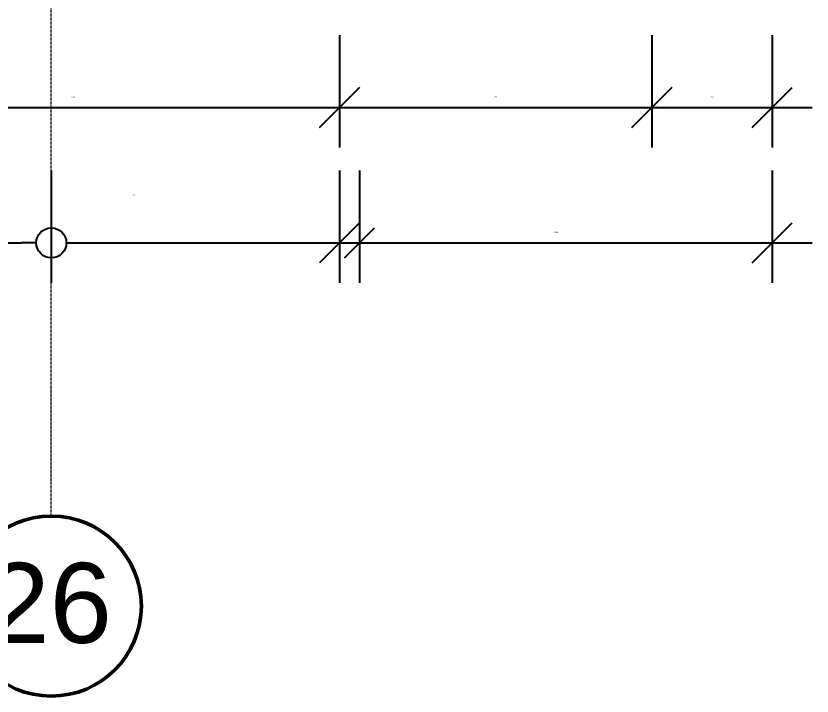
# Model space of a CAD drawing. Header units: millimetres. Extents: x 652554 to 1678317, y -308114 to 170803.
# Drawn here: x 754811 to 756799, y -101792 to -100092 of the extents above; entities that cross this region are included whole.
import ezdxf

# ---------------------------------------------------------------- set-up
doc = ezdxf.new("R2010")
doc.units = ezdxf.units.MM
doc.linetypes.add('DPA_Grid _ Level 100', pattern=[10, 5.5, -1.6, 1.3, -1.6])
for name, color, linetype, lineweight in [('A-ANNO-DIMS', 7, 'Continuous', 9), ('S-GRID', 7, 'Continuous', 9), ('S-GRID-IDEN', 7, 'Continuous', 50)]:
    doc.layers.add(name, color=color, linetype=linetype, lineweight=lineweight)
doc.styles.add('Arial', font='arial.ttf')
doc.styles.add('Arial_2', font='arial.ttf', dxfattribs={"height": 3})
doc.dimstyles.new('DPA-DIM-3_0_C-C', dxfattribs={"dimscale": 304.8, "dimtxt": 153.03891, "dimasz": 0.246063, "dimexe": 0.328084, "dimexo": 0.0625, "dimgap": 0.082021, "dimtad": 1, "dimdec": 0, "dimzin": 0, "dimdsep": 46, "dimtxsty": 'Arial_2', "dimblk1": 'DOTBLANK', "dimblk2": 'DOTBLANK', "dimsah": 1, "dimcen": 0.09, "dimdle": 0.328084, "dimclrd": 7, "dimclre": 7, "dimclrt": 7, "dimadec": 8, "dimazin": 0, "dimtfac": 1, "dimtdec": 4, "dimtix": 1, "dimtmove": 0, "dimatfit": 3, "dimfxl": 0.656168, "dimfxlon": 1, "dimtvp": 1, "dimtolj": 1, "dimtzin": 0, "dimarcsym": 2})
doc.dimstyles.new('DPA-DIM-3_0_C-T', dxfattribs={"dimscale": 304.8, "dimtxt": 153.03891, "dimasz": 0.246063, "dimexe": 0.328084, "dimexo": 0.0625, "dimgap": 0.082021, "dimtad": 0, "dimjust": 2, "dimdec": 0, "dimzin": 0, "dimdsep": 46, "dimtxsty": 'Arial_2', "dimblk1": 'DOTBLANK', "dimblk2": 'OBLIQUE', "dimsah": 1, "dimcen": 0.09, "dimdle": 0.328084, "dimclrd": 7, "dimclre": 7, "dimclrt": 7, "dimadec": 8, "dimazin": 0, "dimtfac": 1, "dimtdec": 4, "dimtix": 1, "dimtmove": 2, "dimatfit": 3, "dimfxl": 0.656168, "dimfxlon": 1, "dimtvp": 1, "dimtolj": 1, "dimtzin": 0, "dimarcsym": 2})
doc.dimstyles.new('DPA-DIM-3_0_T-T', dxfattribs={"dimscale": 304.8, "dimtxt": 153.03891, "dimasz": 0.328084, "dimexe": 0.328084, "dimexo": 0.0625, "dimgap": 0.082021, "dimtad": 1, "dimdec": 0, "dimzin": 0, "dimdsep": 46, "dimtxsty": 'Arial_2', "dimblk1": 'OBLIQUE', "dimblk2": 'OBLIQUE', "dimsah": 1, "dimcen": 0.09, "dimdle": 0.328084, "dimclrd": 7, "dimclre": 7, "dimclrt": 7, "dimadec": 8, "dimazin": 0, "dimtfac": 1, "dimtdec": 4, "dimtix": 1, "dimtmove": 0, "dimatfit": 3, "dimfxl": 0.656168, "dimfxlon": 1, "dimtvp": 1, "dimtolj": 1, "dimtzin": 0, "dimarcsym": 2})

# ---------------------------------------------------------------- blocks, each defined once
blk = doc.blocks.new('Grid - 100 Scale-2291345-2241-01 ENTRANCE 2 ENLARGED ELEVATION 1')
at = {"layer": 'S-GRID-IDEN', "color": 7}
blk.add_circle((-632917.4, 99364.4), 225, dxfattribs=at)
blk = doc.blocks.new('_DotBlank')
at = {"color": 7, "linetype": 'ByBlock', "lineweight": -2}
blk.add_line((-0.5, 0), (-1, 0), dxfattribs=at)
blk.add_circle((0, 0), 0.5, dxfattribs=at)
blk = doc.blocks.new('*D1407')
at = {"layer": 'A-ANNO-DIMS', "color": 7, "lineweight": -2, "transparency": 16777216}
for p, q in [((746599.2, -100478), (746599.2, -100759)), ((754899.2, -100478), (754899.2, -100759)), ((746674.2, -100659), (754824.2, -100659))]:
    blk.add_line(p, q, dxfattribs=at)
at = {"layer": 'Defpoints', "color": 7, "transparency": 16777216}
for p in [(746599.2, -100459), (754899.2, -100459), (754899.2, -100659)]:
    blk.add_point(p, dxfattribs=at)
at = {"layer": 'A-ANNO-DIMS', "color": 7, "lineweight": -2, "transparency": 16777216, "xscale": 75, "yscale": 75, "zscale": 75, "rotation": 180}
blk.add_blockref('_DotBlank', (746599.2, -100659), dxfattribs=at)
at = {"layer": 'A-ANNO-DIMS', "color": 7, "lineweight": -2, "transparency": 16777216, "xscale": 75, "yscale": 75, "zscale": 75}
blk.add_blockref('_DotBlank', (754899.2, -100659), dxfattribs=at)
at = {"layer": 'A-ANNO-DIMS', "color": 7, "transparency": 16777216, "insert": (750749.2, -100632.4), "char_height": 3, "width": 553.765, "attachment_point": 5, "style": 'Arial_2'}
blk.add_mtext('\\A1;8300', dxfattribs=at)
blk = doc.blocks.new('*D1417')
at = {"layer": 'Defpoints', "color": 7, "transparency": 16777216}
for p in [(754899.2, -100588.2), (754899.2, -100588.2), (754899.2, -100659)]:
    blk.add_point(p, dxfattribs=at)
blk = doc.blocks.new('_None')
blk = doc.blocks.new('_Oblique')
at = {"color": 7, "linetype": 'ByBlock', "lineweight": -2}
blk.add_line((-0.5, -0.5), (0.5, 0.5), dxfattribs=at)
blk = doc.blocks.new('*D1418')
at = {"layer": 'A-ANNO-DIMS', "color": 7, "lineweight": -2, "transparency": 16777216}
for p, q in [((754899.2, -100478), (754899.2, -100759)), ((755669.2, -100478), (755669.2, -100759)), ((754974.2, -100659), (755769.2, -100659))]:
    blk.add_line(p, q, dxfattribs=at)
at = {"layer": 'Defpoints', "color": 7, "transparency": 16777216}
for p in [(754899.2, -100459), (755669.2, -100459), (755669.2, -100659)]:
    blk.add_point(p, dxfattribs=at)
at = {"layer": 'A-ANNO-DIMS', "color": 7, "lineweight": -2, "transparency": 16777216, "xscale": 75, "yscale": 75, "zscale": 75, "rotation": 180}
blk.add_blockref('_DotBlank', (754899.2, -100659), dxfattribs=at)
at = {"layer": 'A-ANNO-DIMS', "color": 7, "lineweight": -2, "transparency": 16777216, "xscale": 75, "yscale": 75, "zscale": 75}
blk.add_blockref('_Oblique', (755669.2, -100659), dxfattribs=at)
at = {"layer": 'A-ANNO-DIMS', "color": 7, "transparency": 16777216, "insert": (755101.3, -100537.2), "char_height": 3, "width": 415.324, "attachment_point": 1, "line_spacing_factor": 0.941778, "style": 'Arial_2'}
blk.add_mtext('\\A1;770', dxfattribs=at)
blk = doc.blocks.new('*D1393')
at = {"layer": 'A-ANNO-DIMS', "color": 7, "lineweight": -2, "transparency": 16777216}
for p, q in [((754289.2, -100139.7), (754289.2, -100420.6)), ((755619.2, -100139.7), (755619.2, -100420.6)), ((754189.2, -100320.6), (755719.2, -100320.6))]:
    blk.add_line(p, q, dxfattribs=at)
at = {"layer": 'Defpoints', "color": 7, "transparency": 16777216}
for p in [(754289.2, -100120.6), (755619.2, -100120.6), (755619.2, -100320.6)]:
    blk.add_point(p, dxfattribs=at)
at = {"layer": 'A-ANNO-DIMS', "color": 7, "lineweight": -2, "transparency": 16777216, "xscale": 100, "yscale": 100, "zscale": 100, "rotation": 180}
blk.add_blockref('_Oblique', (754289.2, -100320.6), dxfattribs=at)
at = {"layer": 'A-ANNO-DIMS', "color": 7, "lineweight": -2, "transparency": 16777216, "xscale": 100, "yscale": 100, "zscale": 100}
blk.add_blockref('_Oblique', (755619.2, -100320.6), dxfattribs=at)
at = {"layer": 'A-ANNO-DIMS', "color": 7, "transparency": 16777216, "insert": (754954.2, -100294.1), "char_height": 3, "width": 553.765, "attachment_point": 5, "style": 'Arial_2'}
blk.add_mtext('\\A1;1330', dxfattribs=at)
blk = doc.blocks.new('*D1394')
at = {"layer": 'A-ANNO-DIMS', "color": 7, "lineweight": -2, "transparency": 16777216}
for p, q in [((755619.2, -100139.7), (755619.2, -100420.6)), ((756399.5, -100139.7), (756399.5, -100420.6)), ((755519.2, -100320.6), (756499.5, -100320.6))]:
    blk.add_line(p, q, dxfattribs=at)
at = {"layer": 'Defpoints', "color": 7, "transparency": 16777216}
for p in [(755619.2, -100120.6), (756399.5, -100120.6), (756399.5, -100320.6)]:
    blk.add_point(p, dxfattribs=at)
at = {"layer": 'A-ANNO-DIMS', "color": 7, "lineweight": -2, "transparency": 16777216, "xscale": 100, "yscale": 100, "zscale": 100, "rotation": 180}
blk.add_blockref('_Oblique', (755619.2, -100320.6), dxfattribs=at)
at = {"layer": 'A-ANNO-DIMS', "color": 7, "lineweight": -2, "transparency": 16777216, "xscale": 100, "yscale": 100, "zscale": 100}
blk.add_blockref('_Oblique', (756399.5, -100320.6), dxfattribs=at)
at = {"layer": 'A-ANNO-DIMS', "color": 7, "transparency": 16777216, "insert": (756009.3, -100294.1), "char_height": 3, "width": 415.324, "attachment_point": 5, "style": 'Arial_2'}
blk.add_mtext('\\A1;780', dxfattribs=at)
blk = doc.blocks.new('*D1395')
at = {"layer": 'A-ANNO-DIMS', "color": 7, "lineweight": -2, "transparency": 16777216}
for p, q in [((756399.5, -100139.7), (756399.5, -100420.6)), ((756699.5, -100139.7), (756699.5, -100420.6)), ((756299.5, -100320.6), (756799.5, -100320.6))]:
    blk.add_line(p, q, dxfattribs=at)
at = {"layer": 'Defpoints', "color": 7, "transparency": 16777216}
for p in [(756399.5, -100120.6), (756699.5, -100120.6), (756699.5, -100320.6)]:
    blk.add_point(p, dxfattribs=at)
at = {"layer": 'A-ANNO-DIMS', "color": 7, "lineweight": -2, "transparency": 16777216, "xscale": 100, "yscale": 100, "zscale": 100, "rotation": 180}
blk.add_blockref('_Oblique', (756399.5, -100320.6), dxfattribs=at)
at = {"layer": 'A-ANNO-DIMS', "color": 7, "lineweight": -2, "transparency": 16777216, "xscale": 100, "yscale": 100, "zscale": 100}
blk.add_blockref('_Oblique', (756699.5, -100320.6), dxfattribs=at)
at = {"layer": 'A-ANNO-DIMS', "color": 7, "transparency": 16777216, "insert": (756549.5, -100294.1), "char_height": 3, "width": 415.324, "attachment_point": 5, "style": 'Arial_2'}
blk.add_mtext('\\A1;300', dxfattribs=at)
blk = doc.blocks.new('*D1396')
at = {"layer": 'A-ANNO-DIMS', "color": 7, "lineweight": -2, "transparency": 16777216}
for p, q in [((755619.2, -100478), (755619.2, -100759)), ((756699.5, -100478), (756699.5, -100759)), ((755519.2, -100659), (756799.5, -100659))]:
    blk.add_line(p, q, dxfattribs=at)
at = {"layer": 'Defpoints', "color": 7, "transparency": 16777216}
for p in [(755619.2, -100459), (756699.5, -100459), (756699.5, -100659)]:
    blk.add_point(p, dxfattribs=at)
at = {"layer": 'A-ANNO-DIMS', "color": 7, "lineweight": -2, "transparency": 16777216, "xscale": 100, "yscale": 100, "zscale": 100, "rotation": 180}
blk.add_blockref('_Oblique', (755619.2, -100659), dxfattribs=at)
at = {"layer": 'A-ANNO-DIMS', "color": 7, "lineweight": -2, "transparency": 16777216, "xscale": 100, "yscale": 100, "zscale": 100}
blk.add_blockref('_Oblique', (756699.5, -100659), dxfattribs=at)
at = {"layer": 'A-ANNO-DIMS', "color": 7, "transparency": 16777216, "insert": (756159.3, -100632.4), "char_height": 3, "width": 553.765, "attachment_point": 5, "style": 'Arial_2'}
blk.add_mtext('\\A1;1080', dxfattribs=at)

msp = doc.modelspace()

# ---------------------------------------------------------------- linework, layer by layer
at = {"layer": 'S-GRID', "color": 7, "linetype": 'DPA_Grid _ Level 100'}
msp.add_line((754899.1726, -101341.5789), (754899.1726, -83981.5804), dxfattribs=at)

# ---------------------------------------------------------------- block references
at = {"layer": 'S-GRID-IDEN', "color": 7}
msp.add_blockref('Grid - 100 Scale-2291345-2241-01 ENTRANCE 2 ENLARGED ELEVATION 1', (1387816.5465, -200931.019), dxfattribs=at)

# ---------------------------------------------------------------- texts
at = {"layer": 'S-GRID-IDEN', "color": 7, "lineweight": 9, "insert": (754739.7774, -101458.6309), "char_height": 200, "width": 376.793125, "attachment_point": 1, "style": 'Arial'}
msp.add_mtext('26', dxfattribs=at)

# ---------------------------------------------------------------- dimensions: what is measured, and where the dimension line sits
at = {"layer": 'A-ANNO-DIMS', "color": 7}
for base, p1, p2, dimstyle, override, picture, middle in [((755619.175, -100320.6253), (754289.175, -100120.6253), (755619.175, -100120.6253), 'DPA-DIM-3_0_T-T', {"dimpost": '<>', "dimclrd": 7, "dimclre": 7, "dimclrt": 7, "dimfxl": 1330}, '*D1393', (754954.175, -100294.0926)), ((756399.4665, -100320.6253), (755619.175, -100120.6253), (756399.4665, -100120.6253), 'DPA-DIM-3_0_T-T', {"dimpost": '<>', "dimclrd": 7, "dimclre": 7, "dimclrt": 7, "dimfxl": 780.291557}, '*D1394', (756009.3208, -100294.0936)), ((756699.4665, -100320.6253), (756399.4665, -100120.6253), (756699.4665, -100120.6253), 'DPA-DIM-3_0_T-T', {"dimpost": '<>', "dimclrd": 7, "dimclre": 7, "dimclrt": 7, "dimfxl": 300}, '*D1395', (756549.4665, -100294.0926)), ((754899.1726, -100658.9542), (746599.1726, -100458.9542), (754899.1726, -100458.9542), 'DPA-DIM-3_0_C-C', {"dimpost": '<>', "dimclrd": 7, "dimclre": 7, "dimclrt": 7, "dimfxl": 8300}, '*D1407', (750749.1726, -100632.4214)), ((756699.4665, -100658.9542), (755619.175, -100458.9542), (756699.4665, -100458.9542), 'DPA-DIM-3_0_T-T', {"dimpost": '<>', "dimclrd": 7, "dimclre": 7, "dimclrt": 7, "dimfxl": 1080.291557}, '*D1396', (756159.3208, -100632.4224))]:
    dim = msp.add_linear_dim(base=base, p1=p1, p2=p2, dimstyle=dimstyle, override=override, dxfattribs=at)
    dim.commit()
    dim.dimension.update_dxf_attribs({"geometry": picture, "text_midpoint": middle})
dim = msp.add_linear_dim(base=(755669.175, -100658.9542), p1=(754899.1726, -100458.9542), p2=(755669.175, -100458.9542), dimstyle='DPA-DIM-3_0_C-T', override={"dimpost": '<>', "dimclrd": 7, "dimclre": 7, "dimclrt": 7, "dimfxl": 770.002394}, dxfattribs=at)
dim.commit()
dim.dimension.update_dxf_attribs({"geometry": '*D1418', "text_midpoint": (755308.9537, -100539.2197), "dimtype": 160})
dim = msp.add_linear_dim(base=(754899.1726, -100658.9542), p1=(754899.1726, -100588.2435), p2=(754899.1726, -100588.2435), text=' ', dimstyle='DPA-DIM-3_0_C-T', override={"dimpost": '<>', "dimblk": 'None', "dimse1": 1, "dimse2": 1, "dimsd1": 1, "dimsd2": 1, "dimclrd": 7, "dimclre": 7, "dimclrt": 7, "dimfxl": 0}, dxfattribs=at)
dim.commit()
dim.dimension.update_dxf_attribs({"geometry": '*D1417', "text_midpoint": (754899.1726, -100658.9542)})

doc.saveas('drawing.dxf')
